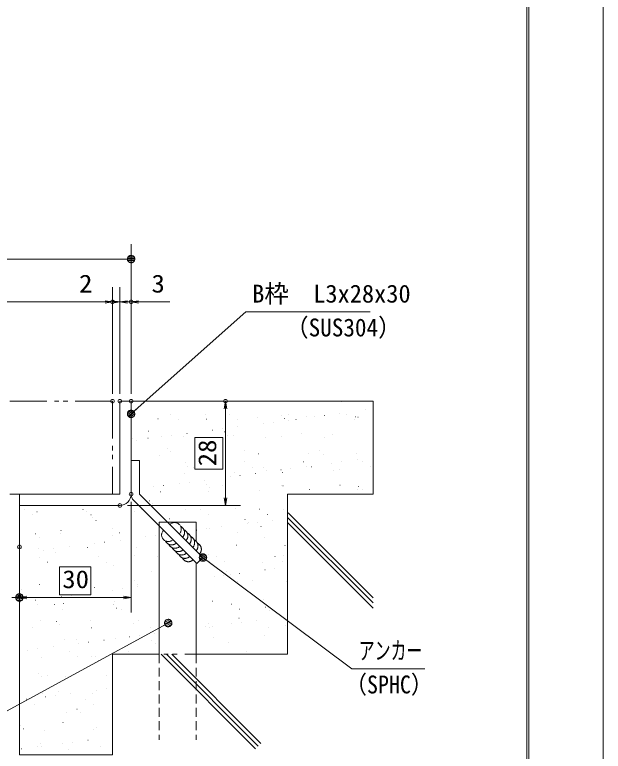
# Model space of a CAD drawing. Units: millimetres, scale not verified. Extents: x -1050 to 1050, y -742 to 742.
# Drawn here: x 654.8 to 1050, y -494.8 to 0 of the extents above; entities that cross this region are included whole.
import ezdxf
from ezdxf.enums import TextEntityAlignment as Align

# ---------------------------------------------------------------- set-up
doc = ezdxf.new("R2010")
doc.units = ezdxf.units.MM
doc.header["$LTSCALE"] = 5
doc.header["$PDMODE"] = 32
doc.header["$PDSIZE"] = 2.5
doc.linetypes.add('DASHED1', pattern=[1.8, 1.2, -0.6])
doc.linetypes.add('DOUBLE_CHAIN1', pattern=[8.8, 5, -1, 0.6, -0.6, 0.6, -1])
for name, color, linetype, lineweight in [('0-0_7-図\u3000枠', 4, 'Continuous', 9), ('0-2_枠', 7, 'Continuous', 9), ('0-3_寸法注釈', 2, 'Continuous', 9), ('0-4_0', 2, 'Continuous', 9), ('0-5_DEFPOINTS', 134, 'Continuous', 9), ('0-6_蓋', 5, 'Continuous', 9), ('0-7_想像線', 134, 'DOUBLE_CHAIN1', 9), ('0-9_ハッチング', 4, 'Continuous', 9)]:
    doc.layers.add(name, color=color, linetype=linetype, lineweight=lineweight)
doc.styles.add('ＭＳ ゴシック', font='')
doc.styles.get('ＭＳ ゴシック').set_extended_font_data('MS Gothic')

# ---------------------------------------------------------------- blocks, each defined once
blk = doc.blocks.new('_OPEN')
at = {"layer": '0-4_0'}
blk.add_line((0, 0), (-5, 0), dxfattribs=at)
blk.add_lwpolyline([(-5, 0.833), (0, 0), (-5, -0.833)], dxfattribs=at)
blk = doc.blocks.new('_Dot')
at = {"layer": '0-4_0'}
for p, q in [((-2.5, 0), (-5, 0)), ((2.445, 0.5), (-2.445, 0.5)), ((1.997, 1.5), (-1.997, 1.5)), ((2.289, -0.995), (-2.289, -0.995)), ((1.499, -1.995), (-1.499, -1.995))]:
    blk.add_line(p, q, dxfattribs=at)
for points in [[(2.5, 0), (2.48, 0.313), (2.421, 0.622), (2.324, 0.92), (2.191, 1.204), (2.023, 1.469), (1.822, 1.711), (1.594, 1.926), (1.34, 2.111), (1.064, 2.262), (0.773, 2.378), (0.468, 2.456), (0.157, 2.495), (-0.157, 2.495), (-0.468, 2.456), (-0.773, 2.378), (-1.064, 2.262), (-1.34, 2.111), (-1.594, 1.926), (-1.822, 1.711), (-2.023, 1.469), (-2.191, 1.204), (-2.324, 0.92), (-2.421, 0.622), (-2.48, 0.313), (-2.5, 0), (0, 0)], [(-2.5, 0), (-2.48, -0.313), (-2.421, -0.622), (-2.324, -0.92), (-2.191, -1.204), (-2.023, -1.469), (-1.822, -1.711), (-1.594, -1.926), (-1.34, -2.111), (-1.064, -2.262), (-0.773, -2.378), (-0.468, -2.456), (-0.157, -2.495), (0.157, -2.495), (0.468, -2.456), (0.773, -2.378), (1.064, -2.262), (1.34, -2.111), (1.594, -1.926), (1.822, -1.711), (2.023, -1.469), (2.191, -1.204), (2.324, -0.92), (2.421, -0.622), (2.48, -0.313), (2.5, 0), (0, 0)]]:
    blk.add_lwpolyline(points, close=True, dxfattribs=at)

msp = doc.modelspace()

# ---------------------------------------------------------------- linework, layer by layer
at = {"layer": '0-0_7-図\u3000枠'}
msp.add_line((998.75, -691.25), (998.75, 691.25), dxfattribs=at)
msp.add_lwpolyline([(-975, 692.5), (1000, 692.5), (1000, -692.5)], dxfattribs=at)
at = {"layer": '0-2_枠'}
for p, q in [((725.45, -259.638), (725.45, -322.138)), ((732.95, -259.638), (725.45, -259.638)), ((732.95, -322.138), (732.95, -259.638)), ((738.7, -299.52), (732.95, -299.52)), ((732.95, -299.52), (732.95, -322.138)), ((738.7, -299.52), (738.7, -322.138)), ((657.95, -322.138), (725.45, -322.138)), ((657.95, -329.638), (657.95, -322.138)), ((777.144, -368.714), (734.634, -326.204)), ((781.21, -364.648), (738.7, -322.138)), ((657.95, -329.638), (725.45, -329.638)), ((777.144, -368.714), (781.21, -364.648))]:
    msp.add_line(p, q, dxfattribs=at)
for centre, radius, start, end in [((725.45, -322.138), 7.5, 270, 0), ((738.7, -322.138), 5.75, 180, 225)]:
    msp.add_arc(centre, radius, start, end, dxfattribs=at)
at = {"layer": '0-3_寸法注釈'}
for p, q in [((732.95, -254.638), (732.95, -154.141)), ((727.95, -164.141), (495.45, -164.141)), ((720.45, -254.638), (720.45, -182.922)), ((720.45, -254.638), (720.45, -182.922)), ((725.45, -254.638), (725.45, -182.922)), ((725.45, -254.638), (725.45, -182.922)), ((732.95, -254.638), (732.95, -182.922)), ((720.45, -192.922), (495.45, -192.922)), ((715.45, -192.922), (694.337, -192.922)), ((720.45, -192.922), (715.45, -192.922)), ((725.45, -192.922), (720.45, -192.922)), ((725.45, -192.922), (732.95, -192.922)), ((730.45, -192.922), (735.45, -192.922)), ((737.95, -192.922), (759.063, -192.922)), ((796.393, -324.638), (796.393, -264.638)), ((730.45, -329.638), (806.393, -329.638)), ((732.95, -327.138), (732.95, -401.492)), ((657.95, -386.492), (657.95, -381.492)), ((727.95, -391.492), (662.95, -391.492))]:
    msp.add_line(p, q, dxfattribs=at)
for points in [[(893.376, -199.667), (810.026, -199.667), (733.702, -267.466)], [(930.133, -439.434), (881.08, -439.434), (782.013, -365.244)], [(549.657, -477.285), (631.881, -477.285), (757.025, -409.112)]]:
    msp.add_lwpolyline(points, dxfattribs=at)
at = {"layer": '0-5_DEFPOINTS'}
msp.add_lwpolyline([(-1050, -742.5), (-1050, 742.5), (1050, 742.5), (1050, -742.5)], close=True, dxfattribs=at)
for p in [(720.45, -192.922), (732.95, -192.922), (720.45, -259.638), (725.45, -259.638), (732.95, -259.638), (796.393, -259.638), (732.95, -322.138), (725.45, -329.638), (657.95, -357.527), (657.95, -391.492), (657.95, -391.492)]:
    msp.add_point(p, dxfattribs=at)
at = {"layer": '0-6_蓋', "linetype": 'DOUBLE_CHAIN1'}
for p, q in [((720.45, -259.638), (495.45, -259.638)), ((720.45, -259.638), (720.45, -322.138)), ((720.45, -322.138), (495.45, -322.138))]:
    msp.add_line(p, q, dxfattribs=at)
at = {"layer": '0-7_想像線'}
for p, q in [((895.45, -259.638), (732.95, -259.638)), ((837.95, -322.138), (837.95, -429.638)), ((895.45, -322.138), (837.95, -322.138)), ((657.95, -329.638), (657.95, -497.138)), ((751.7, -340.888), (751.7, -429.638)), ((751.7, -340.888), (776.7, -340.888)), ((776.7, -340.888), (776.7, -353.842)), ((776.7, -368.27), (776.7, -429.638)), ((720.45, -429.638), (720.45, -497.138)), ((837.95, -429.638), (720.45, -429.638))]:
    msp.add_line(p, q, dxfattribs=at)
at = {"layer": '0-7_想像線', "linetype": 'DASHED1'}
for p, q in [((751.7, -429.638), (751.7, -487.138)), ((776.7, -429.638), (776.7, -487.138))]:
    msp.add_line(p, q, dxfattribs=at)
at = {"layer": '0-7_想像線'}
for centre, start, end in [((762.151, -345.589), 315, 135), ((757.892, -349.462), 135, 315), ((764.407, -347.845), 315, 65.97458), ((766.662, -350.1), 315, 65.97458), ((768.917, -352.355), 315, 65.97458), ((771.172, -354.611), 315, 65.97458), ((760.148, -351.718), 204.02542, 315), ((762.403, -353.973), 204.02542, 315), ((773.428, -356.866), 315, 65.97458), ((775.683, -359.121), 315, 65.97458), ((764.658, -356.228), 204.02542, 315), ((766.914, -358.484), 204.02542, 315), ((769.169, -360.739), 204.02542, 315), ((771.424, -362.994), 204.02542, 315)]:
    msp.add_arc(centre, 4.455, start, end, dxfattribs=at)
at = {"layer": '0-9_ハッチング'}
for p, q in [((733.058, -260.165), (733.108, -260.165)), ((733.745, -259.638), (733.795, -259.638)), ((799.126, -259.638), (799.176, -259.638)), ((831.817, -259.638), (831.867, -259.638)), ((831.817, -259.638), (831.867, -259.638)), ((874.22, -260.145), (874.27, -260.145)), ((895.45, -260.98), (895.5, -260.98)), ((890.271, -265.484), (890.321, -265.484)), ((733.656, -269.732), (733.706, -269.732)), ((750.986, -271.493), (751.036, -271.493)), ((759.22, -268.7), (759.27, -268.7)), ((764.576, -272.111), (764.626, -272.111)), ((782.882, -268.71), (782.932, -268.71)), ((783.474, -271.648), (783.524, -271.648)), ((798.77, -268.628), (798.82, -268.628)), ((804.125, -272.04), (804.175, -272.04)), ((817.775, -270.413), (817.825, -270.413)), ((833.701, -269.146), (833.751, -269.146)), ((836.042, -271.291), (836.092, -271.291)), ((838.319, -268.556), (838.369, -268.556)), ((843.675, -271.968), (843.725, -271.968)), ((851.019, -269.989), (851.069, -269.989)), ((856.086, -269.985), (856.136, -269.985)), ((862.696, -269.115), (862.746, -269.115)), ((873.021, -267.755), (873.071, -267.755)), ((877.869, -268.484), (877.919, -268.484)), ((883.225, -271.896), (883.275, -271.896)), ((883.507, -270.144), (883.557, -270.144)), ((885.268, -270.269), (885.318, -270.269)), ((804.65, -276.757), (804.7, -276.757)), ((821.9, -274.486), (821.95, -274.486)), ((828.511, -273.615), (828.561, -273.615)), ((838.835, -272.256), (838.885, -272.256)), ((744.705, -279.856), (744.755, -279.856)), ((770.464, -281.257), (770.514, -281.257)), ((787.715, -278.986), (787.765, -278.986)), ((794.325, -278.116), (794.375, -278.116)), ((795.523, -280.293), (795.573, -280.293)), ((847.091, -281.416), (847.141, -281.416)), ((868.192, -281.896), (868.242, -281.896)), ((895.45, -279.684), (895.5, -279.684)), ((733.858, -284.636), (733.908, -284.636)), ((736.279, -285.758), (736.329, -285.758)), ((744.306, -284.466), (744.356, -284.466)), ((753.529, -283.487), (753.579, -283.487)), ((760.14, -282.616), (760.19, -282.616)), ((768.159, -283.4), (768.209, -283.4)), ((783.378, -284.09), (783.428, -284.09)), ((797.864, -282.438), (797.914, -282.438)), ((801.403, -282.976), (801.453, -282.976)), ((823.405, -284.322), (823.455, -284.322)), ((833.89, -283.132), (833.94, -283.132)), ((862.955, -284.25), (863.005, -284.25)), ((895.45, -286.064), (895.5, -286.064)), ((757.345, -291.439), (757.395, -291.439)), ((751.786, -295.963), (751.836, -295.963)), ((759.686, -293.584), (759.736, -293.584)), ((808.913, -292.562), (808.963, -292.562)), ((818.575, -294.883), (818.625, -294.883)), ((851.819, -294.459), (851.869, -294.459)), ((859.731, -292.999), (859.781, -292.999)), ((862.072, -295.144), (862.122, -295.144)), ((884.307, -294.615), (884.357, -294.615)), ((769.477, -300.502), (769.527, -300.502)), ((809.027, -300.43), (809.077, -300.43)), ((848.576, -300.358), (848.626, -300.358)), ((867.795, -301.326), (867.845, -301.326)), ((874.405, -300.455), (874.455, -300.455)), ((884.73, -299.096), (884.78, -299.096)), ((888.126, -300.286), (888.176, -300.286)), ((895.45, -297.685), (895.5, -297.685)), ((770.735, -303.709), (770.785, -303.709)), ((774.833, -303.914), (774.883, -303.914)), ((775.768, -302.646), (775.818, -302.646)), ((775.768, -302.646), (775.818, -302.646)), ((775.768, -304.51), (775.818, -304.51)), ((814.382, -303.842), (814.432, -303.842)), ((821.553, -304.145), (821.603, -304.145)), ((823.894, -306.29), (823.944, -306.29)), ((833.609, -305.826), (833.659, -305.826)), ((840.22, -304.956), (840.27, -304.956)), ((850.545, -303.597), (850.595, -303.597)), ((853.932, -303.77), (853.982, -303.77)), ((868.992, -306.367), (869.042, -306.367)), ((873.121, -305.268), (873.171, -305.268)), ((893.481, -303.698), (893.531, -303.698)), ((895.45, -304.952), (895.5, -304.952)), ((768.959, -307.871), (769.009, -307.871)), ((799.424, -310.327), (799.474, -310.327)), ((802.203, -307.447), (802.253, -307.447)), ((806.034, -309.456), (806.084, -309.456)), ((816.359, -308.097), (816.409, -308.097)), ((834.69, -307.602), (834.74, -307.602)), ((895.45, -311.149), (895.5, -311.149)), ((754.563, -316.268), (754.613, -316.268)), ((765.238, -314.827), (765.288, -314.827)), ((771.849, -313.957), (771.899, -313.957)), ((782.174, -312.598), (782.224, -312.598)), ((783.376, -315.292), (783.426, -315.292)), ((794.113, -316.196), (794.163, -316.196)), ((833.662, -316.124), (833.712, -316.124)), ((834.943, -316.415), (834.993, -316.415)), ((873.212, -316.052), (873.262, -316.052)), ((747.988, -317.098), (748.038, -317.098)), ((752.586, -320.434), (752.636, -320.434)), ((785.074, -320.59), (785.124, -320.59)), ((785.716, -317.437), (785.766, -317.437)), ((819.375, -319.354), (819.425, -319.354)), ((852.619, -318.93), (852.669, -318.93)), ((885.107, -319.086), (885.157, -319.086)), ((885.762, -316.851), (885.812, -316.851)), ((888.102, -318.996), (888.152, -318.996)), ((745.198, -326.438), (745.248, -326.438)), ((891.531, -322.138), (891.581, -322.138)), ((675.21, -329.638), (675.26, -329.638)), ((675.21, -329.638), (675.26, -329.638)), ((739.164, -330.734), (739.214, -330.734)), ((747.539, -328.583), (747.589, -328.583)), ((796.765, -327.561), (796.815, -327.561)), ((837.95, -330.186), (838, -330.186)), ((661.085, -332.519), (661.135, -332.519)), ((666.441, -335.931), (666.491, -335.931)), ((669.727, -333.845), (669.777, -333.845)), ((700.635, -332.447), (700.685, -332.447)), ((702.97, -333.421), (703.02, -333.421)), ((705.99, -335.859), (706.04, -335.859)), ((735.458, -333.577), (735.508, -333.577)), ((740.184, -332.376), (740.234, -332.376)), ((741.897, -333.466), (741.947, -333.466)), ((741.897, -333.466), (741.947, -333.466)), ((769.759, -332.341), (769.809, -332.341)), ((779.734, -332.304), (779.784, -332.304)), ((785.089, -335.716), (785.139, -335.716)), ((803.003, -331.917), (803.053, -331.917)), ((819.284, -332.232), (819.334, -332.232)), ((824.639, -335.644), (824.689, -335.644)), ((835.49, -332.073), (835.54, -332.073)), ((838.486, -334.638), (895.45, -391.603)), ((707.02, -337.585), (707.07, -337.585)), ((709.361, -339.73), (709.411, -339.73)), ((758.587, -338.707), (758.637, -338.707)), ((809.406, -339.144), (809.456, -339.144)), ((811.747, -341.289), (811.797, -341.289)), ((817.744, -340.797), (817.794, -340.797)), ((828.069, -339.438), (828.119, -339.438)), ((837.95, -337.638), (895.45, -395.138)), ((837.95, -338.137), (838, -338.137)), ((837.95, -341.174), (895.45, -398.674)), ((720.143, -345.329), (720.193, -345.329)), ((751.7, -346.199), (751.75, -346.199)), ((776.948, -346.168), (776.998, -346.168)), ((783.558, -345.298), (783.608, -345.298)), ((785.874, -345.06), (785.924, -345.06)), ((793.883, -343.938), (793.933, -343.938)), ((811.133, -341.667), (811.183, -341.667)), ((820.176, -343.825), (820.226, -343.825)), ((837.95, -344.124), (838, -344.124)), ((668.842, -348.731), (668.892, -348.731)), ((671.183, -350.876), (671.233, -350.876)), ((685.721, -348.214), (685.771, -348.214)), ((685.842, -346.564), (685.892, -346.564)), ((720.41, -349.854), (720.46, -349.854)), ((725.27, -348.142), (725.32, -348.142)), ((742.762, -350.669), (742.812, -350.669)), ((749.373, -349.798), (749.423, -349.798)), ((751.7, -349.492), (751.75, -349.492)), ((751.7, -349.492), (751.75, -349.492)), ((804.369, -347.998), (804.419, -347.998)), ((708.577, -355.169), (708.627, -355.169)), ((715.187, -354.299), (715.237, -354.299)), ((725.512, -352.94), (725.562, -352.94)), ((822.796, -351.413), (822.846, -351.413)), ((837.95, -355.27), (838, -355.27)), ((670.527, -358.316), (670.577, -358.316)), ((674.391, -359.67), (674.441, -359.67)), ((681.002, -358.8), (681.052, -358.8)), ((682.232, -361), (682.282, -361)), ((691.327, -357.44), (691.377, -357.44)), ((703.77, -357.892), (703.82, -357.892)), ((736.258, -358.048), (736.308, -358.048)), ((803.803, -356.388), (803.853, -356.388)), ((836.29, -356.544), (836.34, -356.544)), ((671.342, -364.321), (671.392, -364.321)), ((710.892, -364.25), (710.942, -364.25)), ((733.05, -361.437), (733.1, -361.437)), ((735.391, -363.582), (735.441, -363.582)), ((750.441, -364.178), (750.491, -364.178)), ((751.7, -364.98), (751.75, -364.98)), ((751.7, -364.98), (751.75, -364.98)), ((784.618, -362.56), (784.668, -362.56)), ((789.991, -364.106), (790.041, -364.106)), ((829.54, -364.034), (829.59, -364.034)), ((835.436, -362.996), (835.486, -362.996)), ((837.777, -365.141), (837.827, -365.141)), ((837.95, -365.3), (838, -365.3)), ((676.697, -367.733), (676.747, -367.733)), ((716.247, -367.661), (716.297, -367.661)), ((720.943, -369.799), (720.993, -369.799)), ((786.674, -369.531), (786.724, -369.531)), ((795.346, -367.518), (795.396, -367.518)), ((820.976, -368.295), (821.026, -368.295)), ((834.896, -367.446), (834.946, -367.446)), ((837.95, -369.391), (838, -369.391)), ((837.95, -371.019), (838, -371.019)), ((837.95, -371.019), (838, -371.019)), ((684.902, -372.37), (684.952, -372.37)), ((684.902, -372.37), (684.952, -372.37)), ((684.902, -372.96), (684.952, -372.96)), ((746.44, -373.706), (746.49, -373.706)), ((751.7, -371.283), (751.75, -371.283)), ((797.258, -374.143), (797.308, -374.143)), ((805.593, -375.279), (805.643, -375.279)), ((822.843, -373.008), (822.893, -373.008)), ((829.453, -372.138), (829.503, -372.138)), ((735.527, -379.944), (735.577, -379.944)), ((788.657, -377.509), (788.707, -377.509)), ((795.268, -376.638), (795.318, -376.638)), ((799.599, -376.288), (799.649, -376.288)), ((804.603, -380.859), (804.653, -380.859)), ((814.626, -379.8), (814.676, -379.8)), ((837.95, -380.355), (838, -380.355)), ((659.035, -385.875), (659.085, -385.875)), ((671.327, -382.787), (671.377, -382.787)), ((708.262, -384.853), (708.312, -384.853)), ((726.897, -385.64), (726.947, -385.64)), ((737.058, -382.518), (737.108, -382.518)), ((737.221, -384.28), (737.271, -384.28)), ((751.7, -382.374), (751.75, -382.374)), ((837.09, -381.014), (837.14, -381.014)), ((692.711, -390.14), (692.761, -390.14)), ((695.115, -389.617), (695.165, -389.617)), ((696.682, -389.617), (696.732, -389.617)), ((696.682, -389.617), (696.732, -389.617)), ((720.286, -386.51), (720.336, -386.51)), ((810.648, -386.412), (810.698, -386.412)), ((658.526, -394.641), (658.576, -394.641)), ((668.85, -393.282), (668.9, -393.282)), ((686.101, -391.011), (686.151, -391.011)), ((687.442, -395.506), (687.492, -395.506)), ((721.743, -394.27), (721.793, -394.27)), ((787.474, -394.002), (787.524, -394.002)), ((821.776, -392.766), (821.826, -392.766)), ((670.084, -395.999), (670.134, -395.999)), ((681.599, -396.124), (681.649, -396.124)), ((686.954, -399.535), (687.004, -399.535)), ((720.903, -396.436), (720.953, -396.436)), ((721.148, -396.052), (721.198, -396.052)), ((723.244, -398.581), (723.294, -398.581)), ((726.504, -399.463), (726.554, -399.463)), ((751.7, -396.368), (751.75, -396.368)), ((800.248, -395.908), (800.298, -395.908)), ((805.603, -399.32), (805.653, -399.32)), ((823.289, -397.995), (823.339, -397.995)), ((825.63, -400.14), (825.68, -400.14)), ((805.403, -405.329), (805.453, -405.329)), ((834.552, -404.349), (834.602, -404.349)), ((837.89, -405.485), (837.94, -405.485)), ((837.95, -405.439), (838, -405.439)), ((672.127, -407.257), (672.177, -407.257)), ((682.725, -407.582), (682.775, -407.582)), ((685.066, -409.727), (685.116, -409.727)), ((705.37, -406.833), (705.42, -406.833)), ((734.292, -408.705), (734.342, -408.705)), ((737.858, -406.989), (737.908, -406.989)), ((785.111, -409.142), (785.161, -409.142)), ((800.367, -408.849), (800.417, -408.849)), ((806.977, -407.979), (807.027, -407.979)), ((817.302, -406.62), (817.352, -406.62)), ((836.678, -410.265), (836.728, -410.265)), ((666.685, -411.89), (666.735, -411.89)), ((706.234, -411.818), (706.284, -411.818)), ((745.784, -411.746), (745.834, -411.746)), ((751.7, -415.256), (751.75, -415.256)), ((783.116, -411.12), (783.166, -411.12)), ((785.334, -411.674), (785.384, -411.674)), ((787.452, -411.287), (787.502, -411.287)), ((824.883, -411.602), (824.933, -411.602)), ((688.242, -419.976), (688.292, -419.976)), ((696.115, -419.852), (696.165, -419.852)), ((714.745, -420.122), (714.795, -420.122)), ((722.543, -418.741), (722.593, -418.741)), ((731.995, -417.851), (732.045, -417.851)), ((738.606, -416.98), (738.656, -416.98)), ((746.933, -420.288), (746.983, -420.288)), ((748.931, -415.621), (748.981, -415.621)), ((788.274, -418.472), (788.324, -418.472)), ((822.576, -417.237), (822.626, -417.237)), ((680.56, -424.622), (680.61, -424.622)), ((697.81, -422.351), (697.86, -422.351)), ((704.42, -421.481), (704.47, -421.481)), ((749.274, -422.433), (749.324, -422.433)), ((751.7, -421.452), (751.75, -421.452)), ((751.7, -424.656), (751.75, -424.656)), ((798.501, -421.411), (798.551, -421.411)), ((663.624, -426.852), (663.674, -426.852)), ((670.235, -425.981), (670.285, -425.981)), ((691.856, -427.926), (691.906, -427.926)), ((731.405, -427.854), (731.455, -427.854)), ((734.206, -429.638), (734.256, -429.638)), ((734.206, -429.638), (734.256, -429.638)), ((753.129, -429.638), (816.539, -493.049)), ((756.664, -429.638), (818.307, -491.281)), ((760.2, -429.638), (820.075, -489.513)), ((810.505, -427.71), (810.555, -427.71)), ((813.531, -429.638), (813.581, -429.638)), ((813.531, -429.638), (813.581, -429.638)), ((672.927, -431.728), (672.977, -431.728)), ((697.211, -431.337), (697.261, -431.337)), ((706.17, -431.304), (706.22, -431.304)), ((708.755, -431.435), (708.805, -431.435)), ((711.096, -433.58), (711.146, -433.58)), ((670.577, -442.581), (670.627, -442.581)), ((672.918, -444.726), (672.968, -444.726)), ((676.942, -443.692), (676.992, -443.692)), ((689.042, -444.447), (689.092, -444.447)), ((716.491, -443.62), (716.541, -443.62)), ((720.45, -442.151), (720.5, -442.151)), ((683.967, -454.851), (684.017, -454.851)), ((709.519, -453.692), (709.569, -453.692)), ((716.13, -452.822), (716.18, -452.822)), ((720.45, -452.253), (720.5, -452.253)), ((720.45, -452.253), (720.5, -452.253)), ((662.563, -459.8), (662.613, -459.8)), ((673.727, -456.199), (673.777, -456.199)), ((675.334, -458.192), (675.384, -458.192)), ((681.944, -457.322), (681.994, -457.322)), ((692.269, -455.963), (692.319, -455.963)), ((702.113, -459.728), (702.163, -459.728)), ((706.97, -455.775), (707.02, -455.775)), ((658.084, -460.463), (658.134, -460.463)), ((667.918, -463.211), (667.968, -463.211)), ((707.468, -463.14), (707.518, -463.14)), ((689.842, -468.918), (689.892, -468.918)), ((696.608, -466.434), (696.658, -466.434)), ((698.949, -468.579), (698.999, -468.579)), ((720.45, -471.41), (720.5, -471.41)), ((658.43, -477.58), (658.48, -477.58)), ((660.771, -479.725), (660.821, -479.725)), ((687.198, -475.494), (687.248, -475.494)), ((709.997, -478.703), (710.047, -478.703)), ((674.527, -480.669), (674.577, -480.669)), ((707.77, -480.245), (707.82, -480.245)), ((687.043, -489.533), (687.093, -489.533)), ((693.654, -488.663), (693.704, -488.663)), ((703.979, -487.303), (704.029, -487.303)), ((720.45, -485.135), (720.5, -485.135)), ((658.154, -493.233), (658.204, -493.233)), ((659.468, -493.163), (659.518, -493.163)), ((669.793, -491.804), (669.843, -491.804)), ((671.82, -489.849), (671.87, -489.849)), ((672.82, -491.602), (672.87, -491.602)), ((690.642, -493.388), (690.692, -493.388)), ((712.369, -491.53), (712.419, -491.53))]:
    msp.add_line(p, q, dxfattribs=at)
for points in [[(732.95, -259.638), (732.95, -299.52), (738.7, -299.52), (738.7, -322.138), (757.45, -340.888), (776.7, -340.888), (776.7, -353.842)], [(778.833, -362.272), (781.21, -364.648), (777.144, -368.714), (776.7, -368.27), (776.7, -429.638), (837.95, -429.638), (837.95, -322.138), (895.45, -322.138), (895.45, -259.638), (732.95, -259.638)], [(725.45, -329.638), (657.95, -329.638), (657.95, -497.138), (720.45, -497.138), (720.45, -429.638), (751.7, -429.638), (751.7, -343.27), (734.634, -326.204)]]:
    msp.add_lwpolyline(points, dxfattribs=at)
for points in [[(775.768, -305.186), (775.768, -284.09), (794.518, -284.09), (794.518, -305.186)], [(684.902, -370.867), (705.998, -370.867), (705.998, -389.617), (684.902, -389.617)]]:
    msp.add_lwpolyline(points, close=True, dxfattribs=at)
for centre, radius, start, end in [((725.45, -322.138), 7.5, 270, 0), ((738.7, -322.138), 5.75, 180, 225), ((773.428, -356.866), 4.455, 24.02542, 42.73698), ((775.683, -359.121), 4.455, 315, 65.97458)]:
    msp.add_arc(centre, radius, start, end, dxfattribs=at)

# ---------------------------------------------------------------- block references
at = {"layer": '0-3_寸法注釈'}
for name, p in [('_Dot', (732.95, -164.141)), ('_OPEN', (720.45, -192.922)), ('_OPEN', (725.45, -192.922)), ('_Dot', (657.95, -391.492)), ('_OPEN', (732.95, -391.492))]:
    msp.add_blockref(name, p, dxfattribs=at)
for name, p, rotation in [('_OPEN', (725.45, -192.922), 180), ('_OPEN', (732.95, -192.922), 180), ('_OPEN', (796.393, -259.638), 90), ('_Dot', (732.95, -268.125), 221.24479), ('_OPEN', (796.393, -329.638), 270), ('_Dot', (781.21, -364.648), 143.44632), ('_OPEN', (657.95, -391.492), 180), ('_Dot', (757.904, -408.636), 28.38875)]:
    msp.add_blockref(name, p, dxfattribs=dict(at, rotation=rotation))

# ---------------------------------------------------------------- texts
at = {"layer": '0-3_寸法注釈', "color": 7, "style": 'ＭＳ ゴシック'}
for s, height, width, p in [('2', 12.02, 1.1, (698.027, -190.234)), ('3', 12.02, 1.1, (746.64, -190.234)), ('（SUS304）', 12.02, 0.95, (836.597, -219.717)), ('30', 12.02, 1.1, (686.717, -388.805)), ('アンカー', 12.02, 0.65, (885.857, -436.747)), ('（SPHC）', 12.03, 0.9, (876.584, -459.537))]:
    msp.add_text(s, height=height, dxfattribs=dict(at, width=width)).set_placement(p, align=Align.BOTTOM_LEFT)
msp.add_text('B枠\u3000L3x28x30', height=12.02, dxfattribs=at).set_placement((814.279, -196.98), align=Align.BOTTOM_LEFT)
at = {"layer": '0-3_寸法注釈', "color": 7, "style": 'ＭＳ ゴシック', "width": 1.1}
msp.add_text('28', height=12.02, rotation=90, dxfattribs=at).set_placement((793.706, -303.371), align=Align.BOTTOM_LEFT)

doc.saveas('drawing.dxf')
